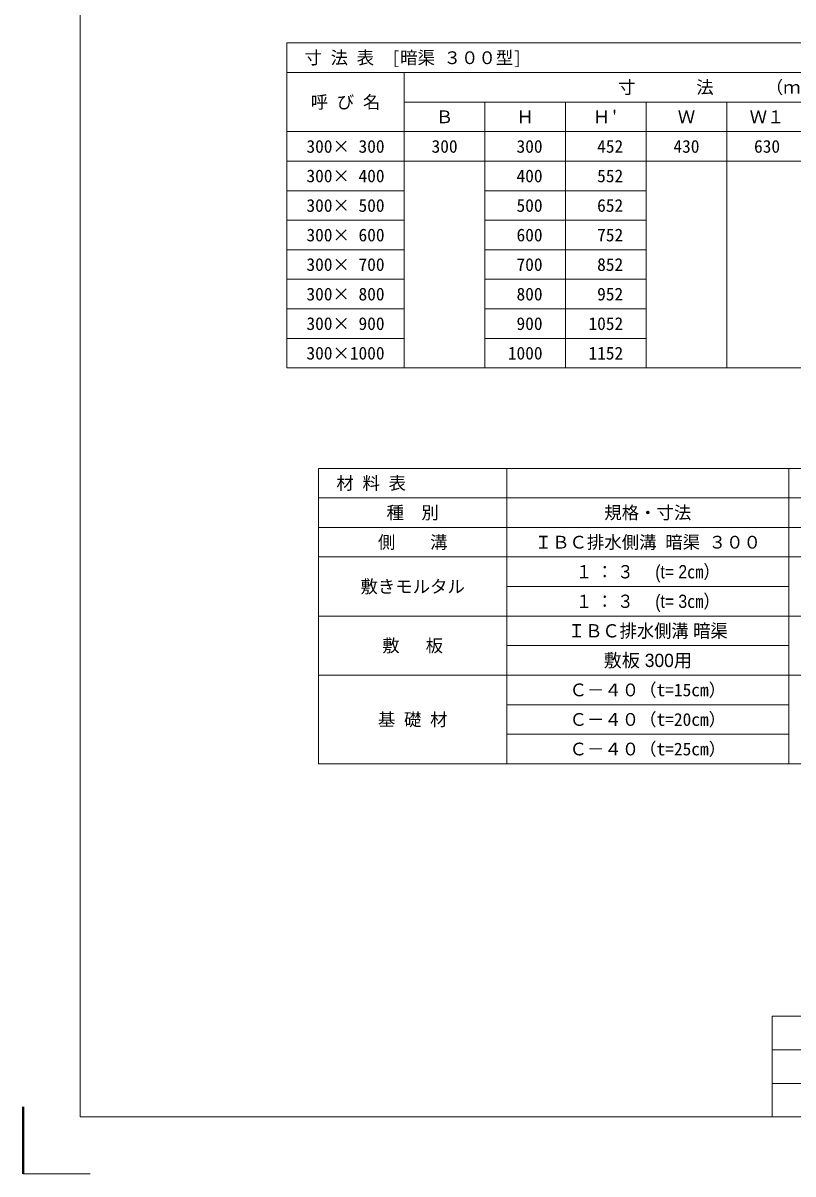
# Model space of a CAD drawing. Units: millimetres at full size; details may follow other scales. Extents: x 30799 to 61844, y 11231 to 18656.
# Drawn here: x 36454 to 38746, y 12636 to 16064 of the extents above; entities that cross this region are included whole.
import ezdxf
from ezdxf.enums import TextEntityAlignment as Align

# ---------------------------------------------------------------- set-up
doc = ezdxf.new("R2010")
doc.units = ezdxf.units.MM
doc.header["$LTSCALE"] = 30
for name, color, linetype, lineweight in [('Defpoints_3', 8, 'Continuous', 0), ('図枠', 7, 'Continuous', 5), ('寸法・材料表', 7, 'Continuous', 13), ('枠', 5, 'Continuous', 5)]:
    doc.layers.add(name, color=color, linetype=linetype, lineweight=lineweight)
doc.styles.add('ＭＳ ゴシック', font='')
doc.styles.add('ＭＳ Ｐゴシック', font='')
doc.styles.get('ＭＳ ゴシック').set_extended_font_data('MS Gothic')
doc.styles.get('ＭＳ Ｐゴシック').set_extended_font_data('MS PGothic')

msp = doc.modelspace()

# ---------------------------------------------------------------- linework, layer by layer
at = {"layer": 'Defpoints_3'}
for p, q in [((37238.55, 16004.61), (39868.55, 16004.61)), ((37238.55, 16004.61), (37238.55, 15916.61)), ((37588.55, 15652.61), (37828.55, 15652.61)), ((38308.55, 15652.61), (39508.55, 15652.61)), ((37333.55, 14737.51), (39773.55, 14737.51)), ((37333.55, 14737.51), (37333.55, 14649.51)), ((37893.55, 14737.51), (37893.55, 14649.51)), ((38733.55, 14737.51), (38733.55, 14649.51)), ((37893.55, 14209.51), (38733.55, 14209.51))]:
    msp.add_line(p, q, dxfattribs=at)
at = {"layer": 'Defpoints_3', "color": 7, "lineweight": 13}
msp.add_line((36653.55, 12635.68), (36453.55, 12635.68), dxfattribs=at)
at = {"layer": '図枠', "lineweight": 40}
msp.add_line((36453.55, 12835.68), (36453.55, 12635.68), dxfattribs=at)
at = {"layer": '寸法・材料表'}
for p, q in [((37238.55, 15916.61), (39868.55, 15916.61)), ((37238.55, 15916.61), (37238.55, 15036.61)), ((37588.55, 15916.61), (37588.55, 15036.61)), ((37588.55, 15828.61), (39508.55, 15828.61)), ((37828.55, 15828.61), (37828.55, 15036.61)), ((38068.55, 15828.61), (38068.55, 15036.61)), ((38308.55, 15828.61), (38308.55, 15036.61)), ((38548.55, 15828.61), (38548.55, 15036.61)), ((37238.55, 15740.61), (39868.55, 15740.61)), ((37238.55, 15652.61), (37588.55, 15652.61)), ((37828.55, 15652.61), (38308.55, 15652.61)), ((37238.55, 15564.61), (37588.55, 15564.61)), ((37828.55, 15564.61), (38308.55, 15564.61)), ((37238.55, 15476.61), (37588.55, 15476.61)), ((37828.55, 15476.61), (38308.55, 15476.61)), ((37238.55, 15388.61), (37588.55, 15388.61)), ((37828.55, 15388.61), (38308.55, 15388.61)), ((37238.55, 15300.61), (37588.55, 15300.61)), ((37828.55, 15300.61), (38308.55, 15300.61)), ((37238.55, 15212.61), (37588.55, 15212.61)), ((37828.55, 15212.61), (38308.55, 15212.61)), ((37238.55, 15124.61), (37588.55, 15124.61)), ((37828.55, 15124.61), (38308.55, 15124.61)), ((37238.55, 15036.61), (39868.55, 15036.61)), ((37333.55, 14649.51), (39773.55, 14649.51)), ((37333.55, 14649.51), (37333.55, 13857.51)), ((37893.55, 14649.51), (37893.55, 13857.51)), ((38733.55, 14649.51), (38733.55, 13857.51)), ((37333.55, 14561.51), (39773.55, 14561.51)), ((37333.55, 14473.51), (39773.55, 14473.51)), ((37893.55, 14385.51), (38733.55, 14385.51)), ((37333.55, 14297.51), (39773.55, 14297.51)), ((37333.55, 14121.51), (39773.55, 14121.51)), ((37893.55, 14033.51), (38733.55, 14033.51)), ((37893.55, 13945.51), (38733.55, 13945.51)), ((37333.55, 13857.51), (39773.55, 13857.51))]:
    msp.add_line(p, q, dxfattribs=at)
at = {"layer": '枠', "lineweight": 13}
for p, q in [((36623.55, 12805.68), (36623.55, 18405.68)), ((40483.55, 13105.68), (38683.55, 13105.68)), ((38683.55, 12805.68), (38683.55, 13105.68)), ((40483.55, 13005.68), (38683.55, 13005.68)), ((39883.55, 12905.68), (38683.55, 12905.68)), ((40483.55, 12805.68), (36623.55, 12805.68))]:
    msp.add_line(p, q, dxfattribs=at)

# ---------------------------------------------------------------- texts
at = {"layer": '寸法・材料表', "style": 'ＭＳ ゴシック'}
for s, p in [('\u3000寸 法 表\u3000[暗渠 ３００型]', (37239.75, 15960.61)), ('\u3000材 料 表', (37334.75, 14693.51))]:
    msp.add_text(s, height=37.98, dxfattribs=at).set_placement(p, align=Align.MIDDLE_LEFT)
at = {"layer": '寸法・材料表'}
for s, height, style, p in [('寸\u3000     法\u3000    （ｍｍ）', 37.98, 'ＭＳ ゴシック', (38548.55, 15872.61)), ('呼 び 名', 37.98, 'ＭＳ ゴシック', (37413.55, 15828.61)), ("Ｈ'", 37.98, 'ＭＳ ゴシック', (38188.55, 15784.61)), ('Ｂ', 37.98, 'ＭＳ ゴシック', (37708.55, 15784.61)), ('Ｈ', 37.98, 'ＭＳ ゴシック', (37948.55, 15784.61)), ('Ｗ', 37.98, 'ＭＳ ゴシック', (38428.55, 15784.61)), ('Ｗ１', 37.98, 'ＭＳ ゴシック', (38668.55, 15784.61)), ('300× 300', 37.98, 'ＭＳ ゴシック', (37413.55, 15696.61)), ('300', 37.98, 'ＭＳ ゴシック', (37708.55, 15696.61)), (' 300', 37.98, 'ＭＳ ゴシック', (37948.55, 15696.61)), (' 452', 37.98, 'ＭＳ ゴシック', (38188.55, 15696.61)), ('430', 37.98, 'ＭＳ ゴシック', (38428.55, 15696.61)), ('630', 37.98, 'ＭＳ ゴシック', (38668.55, 15696.61)), ('300× 400', 37.98, 'ＭＳ ゴシック', (37413.55, 15608.61)), (' 400', 37.98, 'ＭＳ ゴシック', (37948.55, 15608.61)), (' 552', 37.98, 'ＭＳ ゴシック', (38188.55, 15608.61)), ('300× 500', 37.98, 'ＭＳ ゴシック', (37413.55, 15520.61)), (' 500', 37.98, 'ＭＳ ゴシック', (37948.55, 15520.61)), (' 652', 37.98, 'ＭＳ ゴシック', (38188.55, 15520.61)), ('300× 600', 37.98, 'ＭＳ ゴシック', (37413.55, 15432.61)), (' 600', 37.98, 'ＭＳ ゴシック', (37948.55, 15432.61)), (' 752', 37.98, 'ＭＳ ゴシック', (38188.55, 15432.61)), ('300× 700', 37.98, 'ＭＳ ゴシック', (37413.55, 15344.61)), (' 700', 37.98, 'ＭＳ ゴシック', (37948.55, 15344.61)), (' 852', 37.98, 'ＭＳ ゴシック', (38188.55, 15344.61)), ('300× 800', 37.98, 'ＭＳ ゴシック', (37413.55, 15256.61)), (' 800', 37.98, 'ＭＳ ゴシック', (37948.55, 15256.61)), (' 952', 37.98, 'ＭＳ ゴシック', (38188.55, 15256.61)), ('300× 900', 37.98, 'ＭＳ ゴシック', (37413.55, 15168.61)), (' 900', 37.98, 'ＭＳ ゴシック', (37948.55, 15168.61)), ('1052', 37.98, 'ＭＳ ゴシック', (38188.55, 15168.61)), ('300×1000', 37.98, 'ＭＳ ゴシック', (37413.55, 15080.61)), ('1000', 37.98, 'ＭＳ ゴシック', (37948.55, 15080.61)), ('1152', 37.98, 'ＭＳ ゴシック', (38188.55, 15080.61)), ('種\u3000別', 37.98, 'ＭＳ ゴシック', (37613.55, 14605.51)), ('規格・寸法', 37.98, 'ＭＳ ゴシック', (38313.55, 14605.51)), ('側\u3000\u3000溝', 37.98, 'ＭＳ ゴシック', (37613.55, 14517.51)), ('ＩＢＣ排水側溝 暗渠 ３００', 37.98, 'ＭＳ ゴシック', (38313.55, 14517.51)), ('敷きモルタル', 37.98, 'ＭＳ ゴシック', (37613.55, 14385.51)), ('敷   板', 37.98, 'ＭＳ ゴシック', (37613.55, 14209.51)), ('敷板 300用', 39.59, 'ＭＳ Ｐゴシック', (38313.55, 14165.51)), ('Ｃ－４０（t=15cm）', 37.98, 'ＭＳ ゴシック', (38313.55, 14077.51)), ('基 礎 材', 37.98, 'ＭＳ ゴシック', (37613.55, 13989.51)), ('Ｃ－４０（t=20cm）', 37.98, 'ＭＳ ゴシック', (38313.55, 13989.51)), ('Ｃ－４０（t=25cm）', 37.98, 'ＭＳ ゴシック', (38313.55, 13901.51))]:
    msp.add_text(s, height=height, dxfattribs=dict(at, style=style)).set_placement(p, align=Align.MIDDLE_CENTER)
at = {"layer": '寸法・材料表', "style": 'ＭＳ Ｐゴシック'}
for s, width, p in [('１ ： ３     (t= 2㎝）', 0.9, (38313.55, 14429.51)), ('１ ： ３     (t= 3㎝）', 0.9, (38313.55, 14341.51)), ('ＩＢＣ排水側溝 暗渠', 0.95, (38313.55, 14253.51))]:
    msp.add_text(s, height=39.59, dxfattribs=dict(at, width=width)).set_placement(p, align=Align.MIDDLE_CENTER)

doc.saveas('drawing.dxf')
